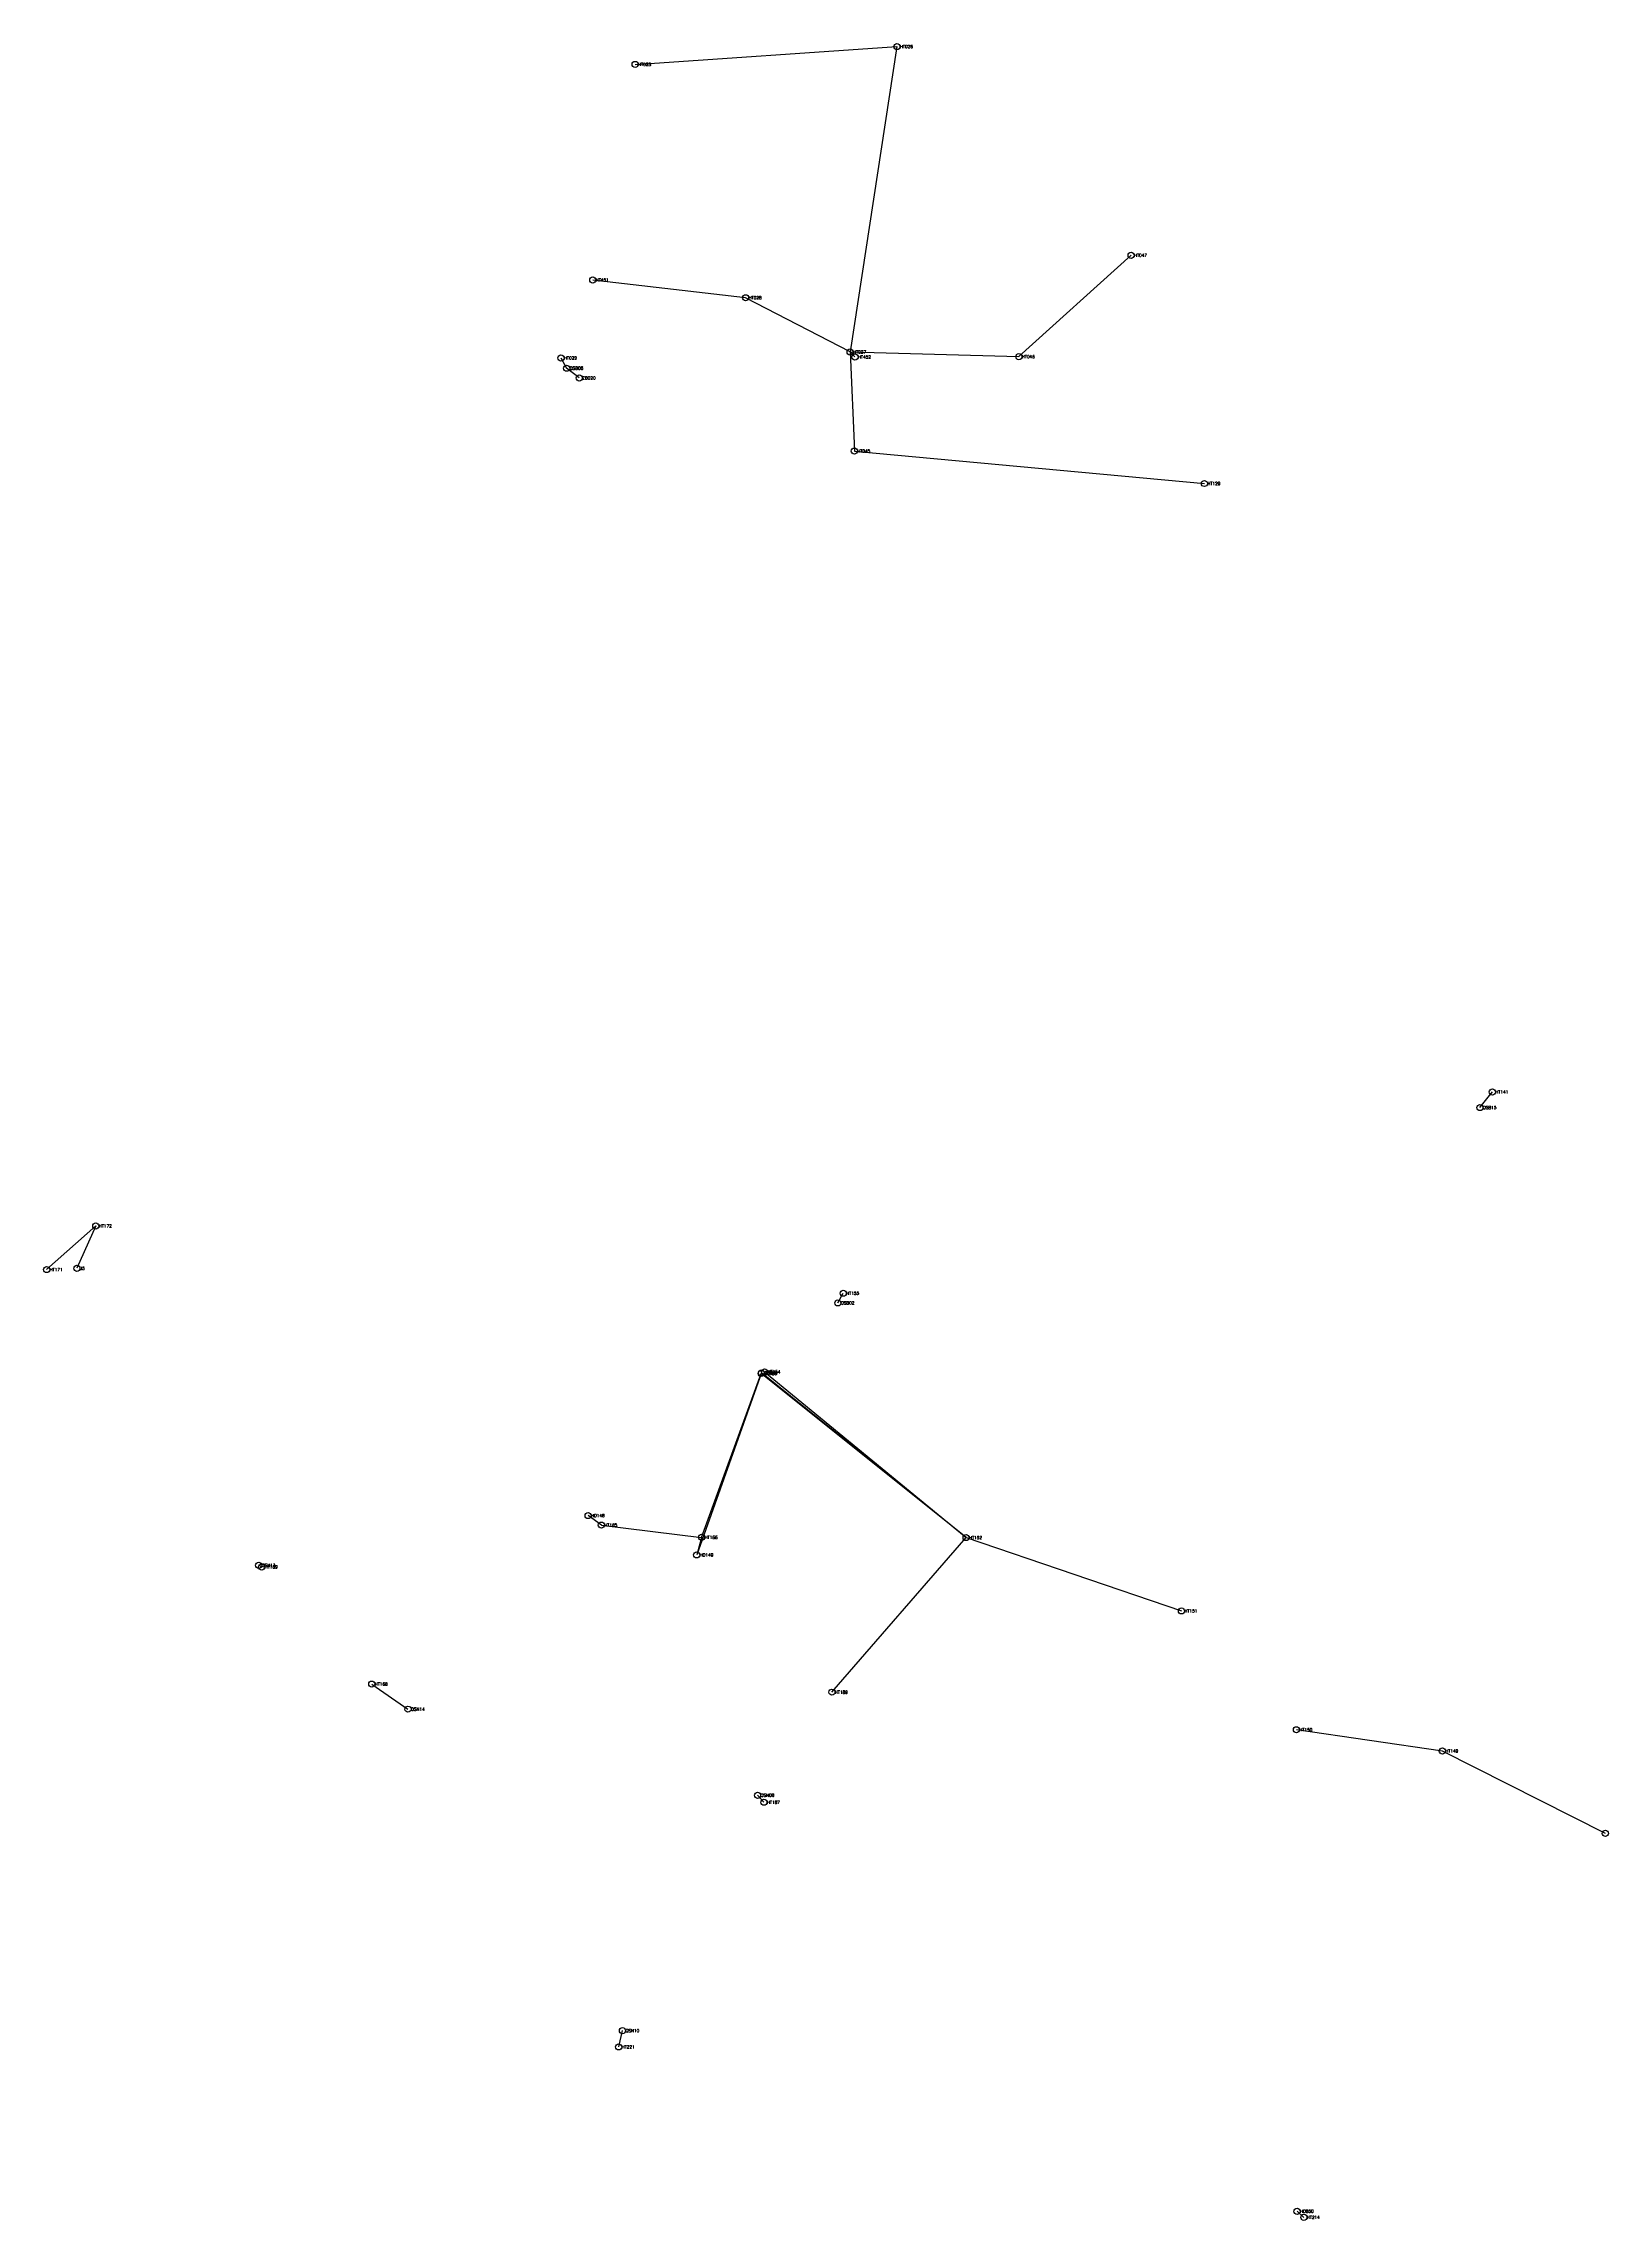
# Model space of a CAD drawing. Extents: x 249182 to 250605, y 2746473 to 2748731.
# Drawn here: x 249575 to 250085, y 2748021 to 2748731 of the extents above; entities that cross this region are included whole.
import ezdxf

# ---------------------------------------------------------------- set-up
doc = ezdxf.new("R2010")
doc.units = 0
doc.styles.get("Standard").update_dxf_attribs({"font": 'simplex'})

msp = doc.modelspace()

# ---------------------------------------------------------------- linework, layer by layer
at = {"color": 4}
for p, q in [((249767.921, 2748724.033), (249853.269, 2748729.85)), ((249853.269, 2748729.85), (249838.013, 2748630.3)), ((249893.024, 2748628.77), (249929.61, 2748661.812)), ((249803.929, 2748647.978), (249754.1, 2748653.756)), ((249838.013, 2748630.3), (249803.929, 2748647.978)), ((249838.013, 2748630.3), (249839.597, 2748628.665)), ((249838.013, 2748630.3), (249893.024, 2748628.77)), ((249838.013, 2748630.3), (249839.385, 2748597.978)), ((249743.742, 2748628.346), (249745.581, 2748625.007)), ((249749.686, 2748621.824), (249745.581, 2748625.007)), ((249839.385, 2748597.978), (249953.528, 2748587.414)), ((250043.328, 2748383.97), (250047.411, 2748389.056)), ((249576.039, 2748331.15), (249592.076, 2748345.366)), ((249592.076, 2748345.366), (249585.911, 2748331.559)), ((249834.007, 2748320.271), (249835.754, 2748323.437)), ((249809.116, 2748297.477), (249787.999, 2748238.119)), ((249789.581, 2748243.838), (249809.024, 2748297.262)), ((249875.815, 2748243.768), (249809.024, 2748297.262)), ((249875.815, 2748243.768), (249809.116, 2748297.477)), ((249810.107, 2748297.798), (249875.815, 2748243.768)), ((249756.9, 2748247.832), (249752.578, 2748250.954)), ((249756.9, 2748247.832), (249789.581, 2748243.838)), ((249789.581, 2748243.838), (249787.999, 2748238.119)), ((249832.07, 2748193.373), (249875.815, 2748243.768)), ((249875.815, 2748243.768), (249946.044, 2748219.86)), ((249646.172, 2748234.185), (249645.191, 2748234.731)), ((249682.046, 2748196.004), (249693.848, 2748187.832)), ((250031.098, 2748174.18), (249983.514, 2748181.109)), ((250084.255, 2748147.344), (250031.098, 2748174.18)), ((249809.907, 2748157.494), (249807.825, 2748159.76)), ((249762.555, 2748077.717), (249763.794, 2748083.026)), ((249983.728, 2748024.134), (249985.939, 2748022.14))]:
    msp.add_line(p, q, dxfattribs=at)
for centre in [(249853.269, 2748729.85), (249767.921, 2748724.033), (249929.61, 2748661.812), (249754.1, 2748653.756), (249803.929, 2748647.978), (249743.742, 2748628.346), (249838.013, 2748630.3), (249839.597, 2748628.665), (249893.024, 2748628.77), (249745.581, 2748625.007), (249749.686, 2748621.824), (249839.385, 2748597.978), (249953.528, 2748587.414), (250047.411, 2748389.056), (250043.328, 2748383.97), (249592.076, 2748345.366), (249576.039, 2748331.15), (249585.911, 2748331.559), (249835.754, 2748323.437), (249834.007, 2748320.271), (249809.024, 2748297.262), (249809.116, 2748297.477), (249810.107, 2748297.798), (249752.578, 2748250.954), (249756.9, 2748247.832), (249787.999, 2748238.119), (249789.581, 2748243.838), (249875.815, 2748243.768), (249645.191, 2748234.731), (249646.172, 2748234.185), (249946.044, 2748219.86), (249682.046, 2748196.004), (249693.848, 2748187.832), (249832.07, 2748193.373), (249983.514, 2748181.109), (250031.098, 2748174.18), (249807.825, 2748159.76), (249809.907, 2748157.494), (250084.255, 2748147.344), (249763.794, 2748083.026), (249762.555, 2748077.717), (249983.728, 2748024.134), (249985.939, 2748022.14)]:
    msp.add_circle(centre, 1)

# ---------------------------------------------------------------- texts
at = {"color": 5}
for s, p in [('HT026', (249854.269, 2748729.35)), ('HT025', (249768.921, 2748723.533)), ('HT047', (249930.61, 2748661.312)), ('HT451', (249755.1, 2748653.256)), ('HT028', (249804.929, 2748647.478)), ('HT029', (249744.742, 2748627.846)), ('HT027', (249839.013, 2748629.8)), ('HT452', (249840.597, 2748628.165)), ('HT046', (249894.024, 2748628.27)), ('QSB06', (249746.581, 2748624.507)), ('ZB020', (249750.686, 2748621.324)), ('HT045', (249840.385, 2748597.478)), ('HT129', (249954.528, 2748586.914)), ('HT141', (250048.411, 2748388.556)), ('QSB15', (250044.328, 2748383.47)), ('HT172', (249593.076, 2748344.866)), ('HT171', (249577.039, 2748330.65)), ('J5', (249586.911, 2748331.059)), ('HT155', (249836.754, 2748322.937)), ('QSB02', (249835.007, 2748319.771)), ('HT456', (249810.024, 2748296.762)), ('QSB01', (249810.116, 2748296.977)), ('HT154', (249811.107, 2748297.298)), ('HD148', (249753.578, 2748250.454)), ('HT165', (249757.9, 2748247.332)), ('HD149', (249788.999, 2748237.619)), ('HT166', (249790.581, 2748243.338)), ('HT152', (249876.815, 2748243.268)), ('QSN13', (249646.191, 2748234.231)), ('HT169', (249647.172, 2748233.685)), ('HT151', (249947.044, 2748219.36)), ('HT168', (249683.046, 2748195.504)), ('HT189', (249833.07, 2748192.873)), ('QSN14', (249694.848, 2748187.332)), ('HT150', (249984.514, 2748180.609)), ('HT149', (250032.098, 2748173.68)), ('QSN08', (249808.825, 2748159.26)), ('HT187', (249810.907, 2748156.994)), ('QSN10', (249764.794, 2748082.526)), ('HT221', (249763.555, 2748077.217)), ('HD850', (249984.728, 2748023.634)), ('HT214', (249986.939, 2748021.64))]:
    msp.add_text(s, height=1, dxfattribs=at).set_placement(p)

doc.saveas('drawing.dxf')
